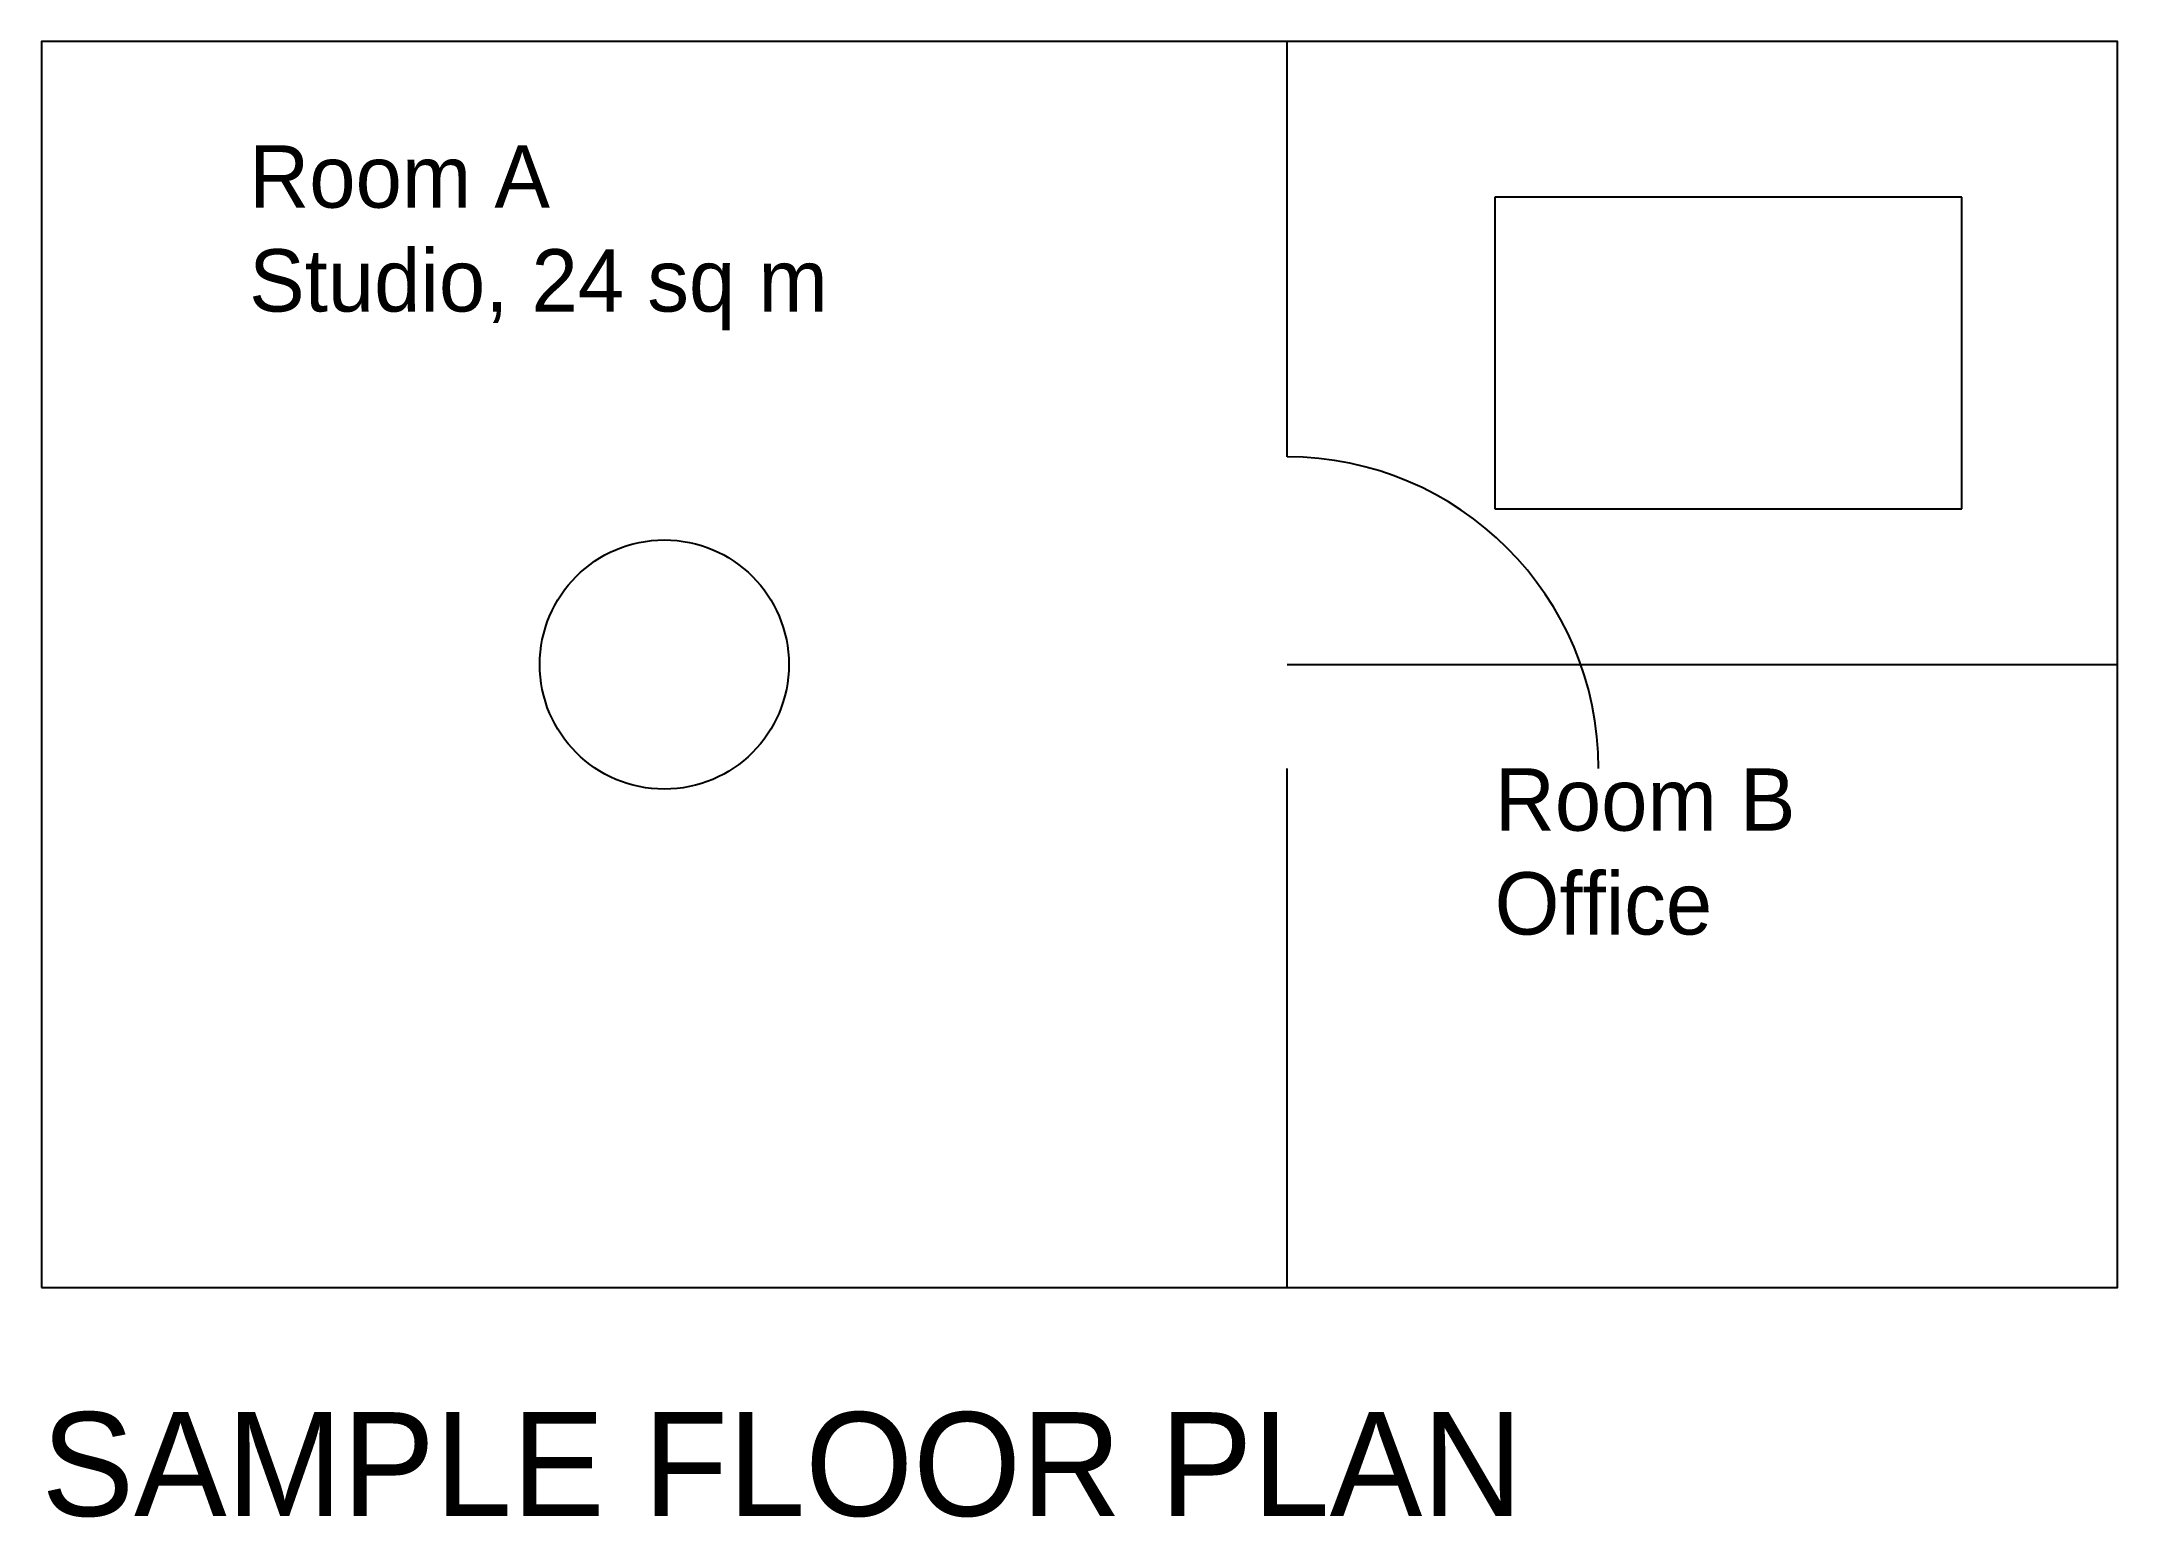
# Model space of a CAD drawing. Header units: millimetres. Extents: x 0 to 200, y -22 to 120.
import ezdxf

# ---------------------------------------------------------------- set-up
doc = ezdxf.new("R2010")
doc.units = ezdxf.units.MM
for name, color, linetype in [('FURNITURE', 3, 'CONTINUOUS'), ('TEXT', 1, 'CONTINUOUS'), ('WALLS', 5, 'CONTINUOUS')]:
    doc.layers.add(name, color=color, linetype=linetype)

msp = doc.modelspace()

# ---------------------------------------------------------------- linework, layer by layer
at = {"layer": 'FURNITURE'}
for p, q in [((185, 105), (140, 105)), ((140, 105), (140, 75)), ((185, 75), (185, 105)), ((140, 75), (185, 75))]:
    msp.add_line(p, q, dxfattribs=at)
msp.add_circle((60, 60), 12, dxfattribs=at)
msp.add_arc((120, 50), 30, 0, 90, dxfattribs=at)
at = {"layer": 'WALLS'}
for p, q in [((120, 80), (120, 120)), ((120, 60), (200, 60)), ((120, 0), (120, 50))]:
    msp.add_line(p, q, dxfattribs=at)
msp.add_lwpolyline([(0, 0), (200, 0), (200, 120), (0, 120)], close=True, dxfattribs=at)

# ---------------------------------------------------------------- texts
at = {"layer": 'TEXT'}
msp.add_text('SAMPLE FLOOR PLAN', height=10, dxfattribs=at).set_placement((0, -22))
at = {"layer": 'TEXT', "char_height": 6, "width": 80, "attachment_point": 1}
for s, insert in [('Room A\\PStudio, 24 sq m', (20, 110)), ('Room B\\POffice', (140, 50))]:
    msp.add_mtext(s, dxfattribs=dict(at, insert=insert))

doc.saveas('drawing.dxf')
